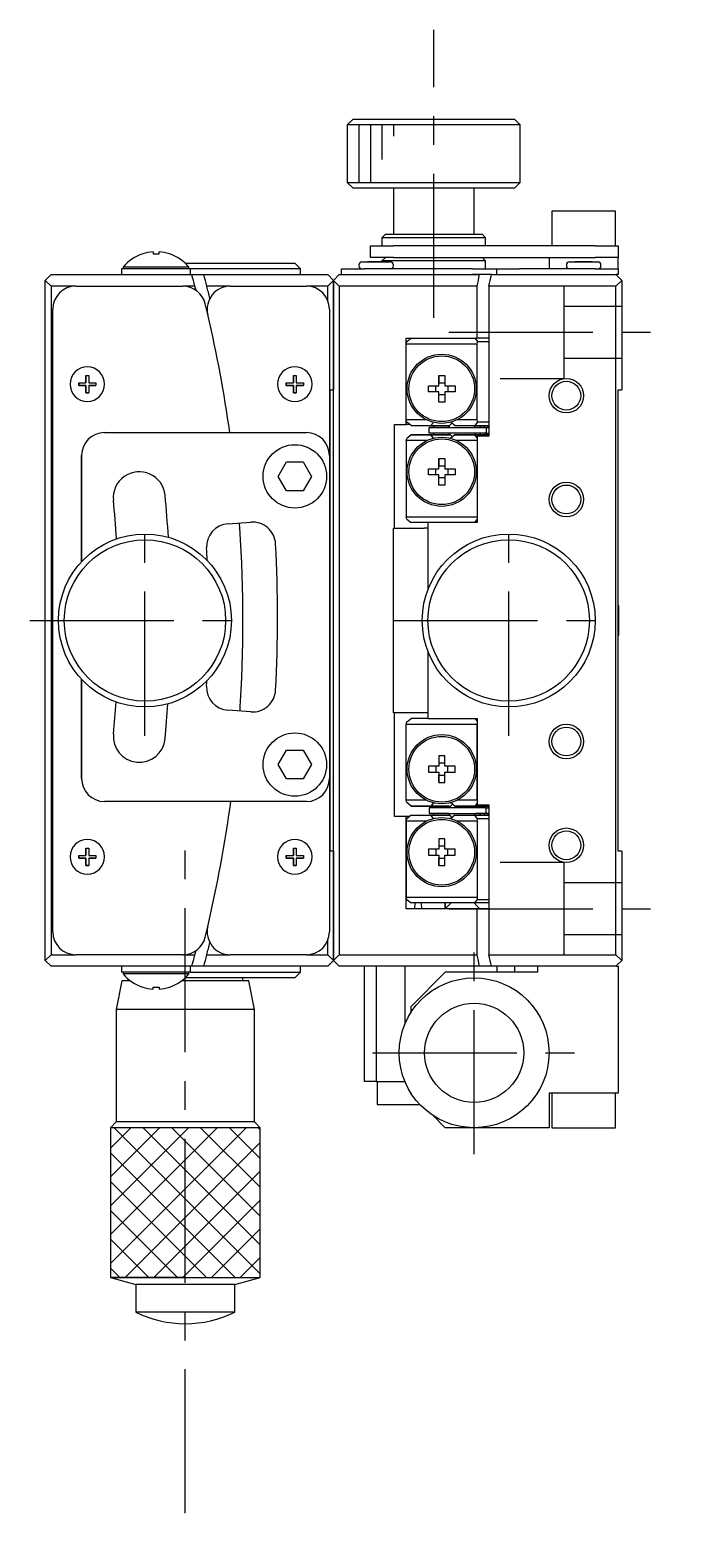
# Model space of a CAD drawing. Extents: x -83 to 398, y -14 to 273.
# Drawn here: x 216.5 to 272.9, y 80.5 to 209.2 of the extents above; entities that cross this region are included whole.
import ezdxf

# ---------------------------------------------------------------- set-up
doc = ezdxf.new("R2010")
doc.units = 0
doc.header["$LTSCALE"] = 10
doc.linetypes.add('CENTER', pattern=[2, 1.25, -0.25, 0.25, -0.25])
doc.linetypes.add('DASHED', pattern=[3.5, 2, -1.5])
doc.layers.get('0').update_dxf_attribs({"linetype": 'CONTINUOUS'})
doc.layers.add('CENTER', color=1, linetype='CENTER')

msp = doc.modelspace()

# ---------------------------------------------------------------- linework, layer by layer
at = {"color": 7, "linetype": 'CONTINUOUS'}
for p, q in [((244.599761, 201.485156), (244.099761, 200.985156)), ((259.099761, 200.985156), (244.099761, 200.985156)), ((244.099761, 200.985156), (244.099761, 195.985156)), ((244.599761, 201.485156), (258.599761, 201.485156)), ((259.099761, 200.985156), (258.599761, 201.485156)), ((259.099761, 195.985156), (259.099761, 200.985156)), ((244.099761, 195.985156), (259.099761, 195.985156)), ((244.099761, 195.985156), (244.599761, 195.485156)), ((258.599761, 195.485156), (259.099761, 195.985156)), ((258.599761, 195.485156), (244.599761, 195.485156)), ((248.099761, 195.485156), (248.099761, 191.485156)), ((255.099761, 191.485156), (255.099761, 195.485156)), ((267.349761, 193.485156), (261.849761, 193.485156)), ((261.849761, 193.485156), (261.849761, 190.485156)), ((267.349761, 190.485156), (267.349761, 193.485156)), ((246.099761, 189.485156), (246.099761, 190.485156)), ((246.099761, 190.485156), (248.099761, 190.485156)), ((247.399761, 191.485156), (247.099761, 191.185156)), ((256.099761, 191.185156), (247.099761, 191.185156)), ((247.099761, 191.185156), (247.099761, 190.485156)), ((247.399761, 191.485156), (255.799761, 191.485156)), ((265.599761, 190.485156), (248.099761, 190.485156)), ((256.099761, 191.185156), (255.799761, 191.485156)), ((256.099761, 190.485156), (256.099761, 191.185156)), ((265.599761, 190.485156), (267.599761, 190.485156)), ((267.599761, 190.485156), (267.599761, 189.485156)), ((226.350606, 189.798895), (226.354653, 189.790598)), ((227.249761, 189.966841), (227.249761, 189.790598)), ((227.249761, 189.790598), (227.769761, 189.790598)), ((227.769761, 189.790598), (227.769761, 189.966841)), ((228.664868, 189.790598), (228.668915, 189.798895)), ((248.099761, 189.485156), (246.099761, 189.485156)), ((247.399761, 189.485156), (247.099761, 189.185156)), ((248.099761, 189.485156), (265.599761, 189.485156)), ((256.099761, 189.185156), (255.799761, 189.485156)), ((261.599761, 189.485156), (261.599761, 188.485156)), ((267.599761, 189.485156), (265.599761, 189.485156)), ((267.599761, 188.485156), (267.599761, 189.485156)), ((217.899761, 187.485156), (218.399761, 187.985156)), ((218.399761, 187.985156), (230.620849, 187.985156)), ((230.509761, 188.485156), (224.509761, 188.485156)), ((224.509761, 188.485156), (224.509761, 187.985156)), ((230.359761, 188.644711), (224.659761, 188.644711)), ((224.659761, 188.644711), (224.659761, 188.485156)), ((230.359761, 188.485156), (224.659761, 188.485156)), ((230.039583, 188.985156), (239.549761, 188.985156)), ((230.359761, 188.485156), (230.359761, 188.644711)), ((240.049761, 188.485156), (230.509758, 188.485156)), ((230.509761, 187.985156), (230.509761, 188.485156)), ((230.620849, 187.985156), (231.655438, 187.985156)), ((231.655438, 187.985156), (242.399761, 187.985156)), ((240.049761, 188.485156), (239.549761, 188.985156)), ((240.049761, 187.985156), (240.049761, 188.485156)), ((242.399761, 187.985156), (242.899761, 187.485156)), ((242.899761, 187.485156), (243.399761, 187.985156)), ((243.399761, 187.985156), (245.599761, 187.985156)), ((243.599761, 187.985156), (243.599761, 188.485156)), ((243.599761, 188.485156), (245.599761, 188.485156)), ((245.099761, 188.835156), (245.099761, 188.735156)), ((245.349761, 189.085156), (247.849761, 189.085156)), ((245.349761, 189.085156), (246.474761, 189.085156)), ((245.799761, 188.485156), (245.599761, 188.485156)), ((245.599761, 187.985156), (254.961918, 187.985156)), ((245.599761, 187.985156), (254.961918, 187.985156)), ((247.399761, 188.485156), (245.799761, 188.485156)), ((245.849761, 189.085156), (246.474761, 189.085156)), ((246.474761, 189.085156), (245.849761, 189.085156)), ((246.474761, 189.085156), (246.599761, 189.085156)), ((246.474761, 189.085156), (246.724761, 189.085156)), ((246.724761, 189.085156), (246.474761, 189.085156)), ((246.599761, 189.085156), (246.724761, 189.085156)), ((246.724761, 189.085156), (247.849761, 189.085156)), ((247.349761, 189.085156), (246.724761, 189.085156)), ((246.724761, 189.085156), (247.349761, 189.085156)), ((256.099761, 189.185156), (247.099761, 189.185156)), ((247.099761, 189.185156), (247.099761, 189.085156)), ((254.961918, 188.485156), (247.399761, 188.485156)), ((248.099761, 188.735156), (248.099761, 188.835156)), ((254.961918, 188.485156), (256.924099, 188.485156)), ((255.59603, 187.985156), (254.961918, 187.985156)), ((254.961918, 187.985156), (255.574304, 187.985156)), ((255.574304, 187.985156), (255.59603, 187.985156)), ((256.59615, 187.985156), (255.59603, 187.985156)), ((256.099761, 188.485156), (256.099761, 189.185156)), ((256.59615, 187.985156), (259.036803, 187.985156)), ((256.924099, 188.485156), (257.036803, 188.485156)), ((257.036803, 188.485156), (259.036803, 188.485156)), ((257.036803, 188.485156), (257.036803, 187.985156)), ((263.799761, 188.485156), (259.036803, 188.485156)), ((259.036803, 187.985156), (265.599761, 187.985156)), ((259.036803, 187.985156), (265.599761, 187.985156)), ((263.099761, 188.835156), (263.099761, 188.735156)), ((263.349761, 189.085156), (265.849761, 189.085156)), ((263.349761, 189.085156), (264.474761, 189.085156)), ((265.399761, 188.485156), (263.799761, 188.485156)), ((263.849761, 189.085156), (264.474761, 189.085156)), ((264.474761, 189.085156), (263.849761, 189.085156)), ((264.474761, 189.085156), (264.599761, 189.085156)), ((264.474761, 189.085156), (264.724761, 189.085156)), ((264.724761, 189.085156), (264.474761, 189.085156)), ((264.599761, 189.085156), (264.724761, 189.085156)), ((264.724761, 189.085156), (265.849761, 189.085156)), ((265.349761, 189.085156), (264.724761, 189.085156)), ((264.724761, 189.085156), (265.349761, 189.085156)), ((265.599761, 188.485156), (265.399761, 188.485156)), ((265.599761, 188.485156), (267.599761, 188.485156)), ((265.599761, 187.985156), (267.399761, 187.985156)), ((266.099761, 188.735156), (266.099761, 188.835156)), ((267.399761, 187.985156), (267.899761, 187.485156)), ((267.599761, 187.985156), (267.399761, 187.985156)), ((267.599761, 188.485156), (267.599761, 187.985156)), ((217.899761, 128.485156), (217.899761, 187.485156)), ((218.399761, 186.985156), (217.899761, 187.485156)), ((218.399761, 186.985156), (218.399761, 128.985156)), ((220.549761, 186.985156), (218.399761, 186.985156)), ((220.549761, 186.985156), (229.835269, 186.985156)), ((230.882602, 186.985156), (229.835269, 186.985156)), ((233.946266, 186.985156), (231.914812, 186.985156)), ((233.946266, 186.985156), (240.549761, 186.985156)), ((242.399761, 186.985156), (240.549761, 186.985156)), ((242.899761, 187.485156), (242.399761, 186.985156)), ((242.399761, 185.74509), (242.399761, 186.985156)), ((242.899761, 187.485156), (242.899761, 177.985156)), ((242.899761, 177.985156), (242.899761, 187.485156)), ((243.399761, 186.985156), (242.899761, 187.485156)), ((243.399761, 186.985156), (243.399761, 128.985156)), ((255.359551, 186.985156), (243.399761, 186.985156)), ((255.359551, 182.485156), (255.359551, 186.985156)), ((256.382984, 186.985156), (256.382984, 173.985156)), ((267.399761, 186.985156), (256.382984, 186.985156)), ((267.899761, 187.485156), (267.399761, 186.985156)), ((267.399761, 128.985156), (267.399761, 186.985156)), ((267.899761, 187.485156), (267.899761, 177.985156)), ((218.549761, 130.985156), (218.549761, 184.985156)), ((242.549761, 184.985156), (242.549761, 172.285156)), ((249.211354, 182.485156), (255.359551, 182.485156)), ((249.211354, 181.985156), (249.211354, 182.485156)), ((249.211354, 181.985156), (255.359551, 181.985156)), ((249.211354, 175.385156), (249.211354, 181.985156)), ((249.211354, 175.385156), (249.211354, 181.985156)), ((249.256956, 182.185156), (249.632228, 182.485156)), ((255.161024, 182.485156), (255.403111, 182.185156)), ((256.382984, 182.485156), (255.359551, 182.485156)), ((255.359551, 175.385156), (255.359551, 181.985156)), ((255.403111, 182.185156), (256.382984, 182.185156)), ((221.424761, 179.235156), (221.674761, 179.235156)), ((221.424761, 178.610156), (221.424761, 179.235156)), ((221.424761, 179.235156), (221.424761, 178.610156)), ((221.674761, 179.235156), (221.674761, 178.610156)), ((239.424761, 179.235156), (239.674761, 179.235156)), ((239.424761, 178.610156), (239.424761, 179.235156)), ((239.424761, 179.235156), (239.424761, 178.610156)), ((239.674761, 179.235156), (239.674761, 178.610156)), ((252.029761, 179.240264), (252.549761, 179.240264)), ((252.029761, 178.345156), (252.029761, 179.240264)), ((252.029761, 179.240264), (252.029761, 178.603557)), ((252.549761, 179.240264), (252.549761, 178.345156)), ((220.799761, 178.610156), (221.424761, 178.610156)), ((220.799761, 178.360156), (220.799761, 178.610156)), ((220.799761, 178.610156), (220.799761, 178.360156)), ((221.424761, 178.360156), (220.799761, 178.360156)), ((220.799761, 178.360156), (221.424761, 178.360156)), ((221.424761, 177.735156), (221.424761, 178.360156)), ((221.424761, 178.360156), (221.424761, 177.735156)), ((221.674761, 177.735156), (221.424761, 177.735156)), ((221.424761, 177.735156), (221.674761, 177.735156)), ((221.674761, 178.610156), (222.299761, 178.610156)), ((222.299761, 178.360156), (221.674761, 178.360156)), ((221.674761, 178.360156), (221.674761, 177.735156)), ((221.674761, 178.360156), (222.299761, 178.360156)), ((222.299761, 178.610156), (222.299761, 178.360156)), ((238.799761, 178.610156), (239.424761, 178.610156)), ((238.799761, 178.360156), (238.799761, 178.610156)), ((238.799761, 178.610156), (238.799761, 178.360156)), ((239.424761, 178.360156), (238.799761, 178.360156)), ((238.799761, 178.360156), (239.424761, 178.360156)), ((239.424761, 177.735156), (239.424761, 178.360156)), ((239.424761, 178.360156), (239.424761, 177.735156)), ((239.674761, 177.735156), (239.424761, 177.735156)), ((239.424761, 177.735156), (239.674761, 177.735156)), ((239.674761, 178.610156), (240.299761, 178.610156)), ((240.299761, 178.360156), (239.674761, 178.360156)), ((239.674761, 178.360156), (239.674761, 177.735156)), ((239.674761, 178.360156), (240.299761, 178.360156)), ((240.299761, 178.610156), (240.299761, 178.360156)), ((242.599761, 177.985156), (242.899761, 177.985156)), ((242.599761, 137.985156), (242.599761, 177.985156)), ((242.899761, 137.985156), (242.899761, 177.985156)), ((251.134653, 178.345156), (252.029761, 178.345156)), ((251.134653, 177.825156), (251.134653, 178.345156)), ((252.029761, 177.825156), (251.134653, 177.825156)), ((251.771359, 177.825156), (251.771359, 178.345156)), ((252.029761, 178.345156), (252.029761, 178.603557)), ((252.029761, 178.603557), (252.549761, 178.603557)), ((252.029761, 176.930048), (252.029761, 177.825156)), ((252.029761, 177.566755), (252.029761, 177.825156)), ((252.549761, 178.345156), (253.444868, 178.345156)), ((252.549761, 177.825156), (252.549761, 176.930048)), ((253.444868, 177.825156), (252.549761, 177.825156)), ((252.808162, 178.345156), (252.808162, 177.825156)), ((253.444868, 178.345156), (253.444868, 177.825156)), ((267.599761, 177.985156), (267.899761, 177.985156)), ((267.599761, 137.985156), (267.599761, 177.985156)), ((252.029761, 176.930048), (252.029761, 177.566755)), ((252.549761, 177.566755), (252.029761, 177.566755)), ((252.549761, 176.930048), (252.029761, 176.930048)), ((249.211354, 174.985156), (249.211354, 175.385156)), ((250.982091, 175.385156), (249.211354, 175.385156)), ((249.632228, 174.885156), (249.256956, 175.185156)), ((251.587484, 175.169551), (251.359356, 174.885156)), ((253.163512, 175.104194), (252.971344, 174.885127)), ((253.436147, 174.885156), (253.06169, 175.186366)), ((255.359551, 175.385156), (253.59743, 175.385156)), ((255.403111, 175.185156), (255.161024, 174.885156)), ((256.382984, 175.185156), (255.403111, 175.185156)), ((223.049761, 174.285156), (240.549761, 174.285156)), ((248.185309, 174.985156), (249.211354, 174.985156)), ((248.185309, 165.985156), (248.185309, 174.985156)), ((249.521343, 174.985156), (249.211354, 174.985156)), ((249.632228, 174.085156), (249.256956, 173.785156)), ((249.632228, 174.885156), (251.359356, 174.885156)), ((249.632228, 174.085156), (251.359356, 174.085156)), ((252.899761, 174.085156), (249.632228, 174.085156)), ((251.201984, 174.735156), (256.131696, 174.735156)), ((251.201984, 174.235156), (251.201984, 174.735156)), ((252.879132, 174.735156), (251.201984, 174.735156)), ((256.131696, 174.235156), (251.201984, 174.235156)), ((251.359356, 174.885156), (253.006367, 174.885156)), ((251.359356, 174.085156), (253.049073, 174.085156)), ((251.587484, 173.800761), (251.359356, 174.085156)), ((251.599761, 174.735156), (251.599761, 174.885156)), ((251.599761, 174.085156), (251.599761, 174.235156)), ((251.599761, 174.085156), (253.049073, 174.085156)), ((252.899761, 174.085156), (251.599761, 174.085156)), ((252.895661, 174.735156), (251.657856, 174.735156)), ((252.860446, 174.735156), (251.657856, 174.735156)), ((252.73733, 174.735156), (252.408602, 174.735156)), ((252.408602, 174.735156), (255.374923, 174.735156)), ((252.860446, 174.735156), (252.73733, 174.735156)), ((252.839423, 174.735156), (252.860446, 174.735156)), ((252.860446, 174.735156), (252.839423, 174.735156)), ((252.971344, 174.885127), (252.860421, 174.735145)), ((252.902619, 174.235156), (253.219257, 173.910852)), ((253.436147, 174.085156), (253.06169, 173.783947)), ((253.436147, 174.885156), (255.161024, 174.885156)), ((255.162689, 174.085156), (253.436147, 174.085156)), ((253.436147, 174.085156), (255.161024, 174.085156)), ((255.209633, 174.735156), (255.063179, 174.885156)), ((255.140908, 174.085185), (255.251831, 174.235167)), ((255.161024, 174.885156), (256.382984, 174.885156)), ((255.359575, 173.839147), (255.161024, 174.085156)), ((255.161024, 174.085156), (256.382984, 174.085156)), ((255.995446, 174.085156), (255.162689, 174.085156)), ((255.70365, 174.735156), (255.209633, 174.735156)), ((255.209633, 174.735156), (255.884054, 174.735156)), ((255.359551, 173.985156), (255.359551, 173.585156)), ((256.382984, 173.985156), (255.359551, 173.985156)), ((255.374923, 174.735156), (255.70365, 174.735156)), ((255.541202, 174.085156), (255.688488, 174.235156)), ((255.719059, 174.735072), (255.603998, 174.885117)), ((255.718899, 174.735156), (256.304945, 174.735156)), ((256.157631, 174.735156), (255.718899, 174.735156)), ((255.884054, 174.735156), (256.157631, 174.735156)), ((256.079696, 174.735156), (255.931671, 174.885156)), ((255.97917, 174.085202), (256.09836, 174.235248)), ((256.382984, 174.085156), (255.995446, 174.085156)), ((256.382984, 174.735156), (256.079696, 174.735156)), ((256.079696, 174.735156), (256.382984, 174.735156)), ((256.131696, 174.735156), (256.131696, 174.235156)), ((256.382984, 174.735156), (256.131696, 174.735156)), ((256.131696, 174.235156), (256.382984, 174.235156)), ((256.234333, 174.085156), (256.382984, 174.235139)), ((256.383176, 174.743339), (256.266202, 174.885079)), ((256.304945, 174.735156), (256.382984, 174.735156)), ((249.211354, 173.585156), (249.211354, 166.985156)), ((250.982091, 173.585156), (249.211354, 173.585156)), ((255.359551, 173.585156), (253.59743, 173.585156)), ((255.359551, 173.585156), (255.359551, 166.985156)), ((255.359551, 173.585156), (255.359551, 166.985156)), ((221.049761, 163.084176), (221.049761, 172.285156)), ((221.049761, 172.285156), (221.049761, 163.084176)), ((238.106385, 170.485156), (238.828073, 171.735156)), ((238.828073, 171.735156), (240.271448, 171.735156)), ((240.271448, 171.735156), (240.993136, 170.485156)), ((242.549761, 172.285156), (242.549761, 144.285156)), ((252.029761, 172.040264), (252.549761, 172.040264)), ((252.029761, 171.145156), (252.029761, 172.040264)), ((252.029761, 172.040264), (252.029761, 171.403557)), ((252.029761, 171.145156), (252.029761, 171.403557)), ((252.029761, 171.403557), (252.549761, 171.403557)), ((252.549761, 172.040264), (252.549761, 171.145156)), ((238.828073, 169.235156), (238.106385, 170.485156)), ((240.993136, 170.485156), (240.271448, 169.235156)), ((251.134653, 171.145156), (252.029761, 171.145156)), ((251.134653, 170.625156), (251.134653, 171.145156)), ((252.029761, 170.625156), (251.134653, 170.625156)), ((251.771359, 170.625156), (251.771359, 171.145156)), ((252.029761, 169.730048), (252.029761, 170.625156)), ((252.029761, 170.366755), (252.029761, 170.625156)), ((252.029761, 169.730048), (252.029761, 170.366755)), ((252.549761, 170.366755), (252.029761, 170.366755)), ((252.549761, 171.145156), (253.444868, 171.145156)), ((252.549761, 170.625156), (252.549761, 169.730048)), ((253.444868, 170.625156), (252.549761, 170.625156)), ((252.808162, 171.145156), (252.808162, 170.625156)), ((253.444868, 171.145156), (253.444868, 170.625156)), ((240.271448, 169.235156), (238.828073, 169.235156)), ((252.549761, 169.730048), (252.029761, 169.730048)), ((233.74999, 166.375704), (235.745409, 166.515238)), ((249.211354, 166.985156), (255.359551, 166.985156)), ((249.256956, 166.785156), (249.632228, 166.485156)), ((251.099761, 166.485156), (249.632228, 166.485156)), ((251.099761, 166.485156), (251.099761, 160.677739)), ((255.359551, 166.485156), (251.099761, 166.485156)), ((255.161024, 166.485156), (255.359575, 166.731166)), ((255.359551, 166.985156), (255.359551, 166.485156)), ((248.099761, 165.985156), (248.185309, 165.985156)), ((248.099761, 149.985156), (248.099761, 165.985156)), ((248.185309, 165.985156), (250.754387, 165.985156)), ((251.099761, 165.985156), (250.754387, 165.985156)), ((267.648424, 159.235156), (267.599761, 159.332482)), ((267.648424, 157.985156), (267.648424, 159.235156)), ((267.648424, 156.735156), (267.648424, 157.985156)), ((267.599761, 156.63783), (267.648424, 156.735156)), ((251.099761, 155.292574), (251.099761, 149.485156)), ((221.049761, 144.285156), (221.049761, 152.886137)), ((221.049761, 152.886137), (221.049761, 144.285156)), ((235.745409, 150.055075), (233.74999, 150.194608)), ((248.185309, 149.985156), (248.099761, 149.985156)), ((248.185309, 140.985156), (248.185309, 149.985156)), ((250.754387, 149.985156), (248.185309, 149.985156)), ((249.256956, 149.185156), (249.632228, 149.485156)), ((251.099761, 149.485156), (249.632228, 149.485156)), ((251.099761, 149.985156), (250.754387, 149.985156)), ((251.099761, 149.485156), (255.359551, 149.485156)), ((255.161024, 149.485156), (255.359575, 149.239147)), ((255.359551, 149.485156), (255.359551, 148.985156)), ((249.211354, 142.385156), (249.211354, 148.985156)), ((249.211354, 148.985156), (255.359551, 148.985156)), ((255.359551, 142.385156), (255.359551, 148.985156)), ((255.359551, 148.985156), (255.359551, 142.385156)), ((238.106385, 145.485156), (238.828073, 146.735156)), ((238.828073, 146.735156), (240.271448, 146.735156)), ((240.271448, 146.735156), (240.993136, 145.485156)), ((238.828073, 144.235156), (238.106385, 145.485156)), ((240.993136, 145.485156), (240.271448, 144.235156)), ((252.549761, 146.240264), (252.029761, 146.240264)), ((252.029761, 146.240264), (252.029761, 145.345156)), ((252.029761, 146.240264), (252.029761, 145.603557)), ((252.029761, 145.603557), (252.029761, 145.345156)), ((252.549761, 145.603557), (252.029761, 145.603557)), ((252.549761, 145.345156), (252.549761, 146.240264)), ((240.271448, 144.235156), (238.828073, 144.235156)), ((242.549761, 144.285156), (242.549761, 130.985156)), ((252.029761, 145.345156), (251.134653, 145.345156)), ((251.134653, 145.345156), (251.134653, 144.825156)), ((251.134653, 144.825156), (252.029761, 144.825156)), ((251.771359, 145.345156), (251.771359, 144.825156)), ((252.029761, 144.825156), (252.029761, 143.930048)), ((252.029761, 144.825156), (252.029761, 144.566755)), ((252.029761, 143.930048), (252.029761, 144.566755)), ((252.029761, 144.566755), (252.549761, 144.566755)), ((253.444868, 145.345156), (252.549761, 145.345156)), ((252.549761, 143.930048), (252.549761, 144.825156)), ((252.549761, 144.825156), (253.444868, 144.825156)), ((252.808162, 144.825156), (252.808162, 145.345156)), ((253.444868, 144.825156), (253.444868, 145.345156)), ((252.029761, 143.930048), (252.549761, 143.930048)), ((240.549761, 142.285156), (223.049761, 142.285156)), ((250.982091, 142.385156), (249.211354, 142.385156)), ((249.632228, 141.885156), (249.256956, 142.185156)), ((249.632228, 141.885156), (251.359356, 141.885156)), ((252.899761, 141.885156), (249.632228, 141.885156)), ((251.201984, 141.735157), (251.201984, 141.235156)), ((256.131696, 141.735156), (251.201984, 141.735157)), ((251.587484, 142.169551), (251.359356, 141.885156)), ((251.359356, 141.885156), (253.049073, 141.885156)), ((251.599761, 141.885156), (253.049073, 141.885156)), ((252.899761, 141.885156), (251.599761, 141.885156)), ((251.599761, 141.735156), (251.599761, 141.885156)), ((253.219257, 142.059461), (252.902619, 141.735157)), ((253.436147, 141.885156), (253.06169, 142.186366)), ((255.16281, 141.885156), (253.436147, 141.885156)), ((253.436147, 141.885156), (255.161024, 141.885156)), ((255.359551, 142.385156), (253.59743, 142.385156)), ((255.251851, 141.735115), (255.140921, 141.885111)), ((255.359575, 142.131166), (255.161024, 141.885156)), ((255.161024, 141.885156), (256.382984, 141.885156)), ((255.995413, 141.885156), (255.16281, 141.885156)), ((255.359551, 142.385156), (255.359551, 141.985156)), ((255.359551, 141.985156), (256.382984, 141.985156)), ((255.688488, 141.735157), (255.541202, 141.885156)), ((256.098337, 141.735096), (255.979198, 141.885077)), ((256.382984, 141.885156), (255.995413, 141.885156)), ((256.131696, 141.235156), (256.131696, 141.735156)), ((256.131696, 141.735156), (256.382984, 141.735156)), ((256.382984, 141.735173), (256.234333, 141.885156)), ((256.382984, 141.985156), (256.382984, 128.985156)), ((249.211354, 140.985156), (248.185309, 140.985156)), ((249.211354, 140.585156), (249.211354, 140.985156)), ((249.521343, 140.985156), (249.211354, 140.985156)), ((249.211354, 140.585156), (249.211354, 133.985156)), ((249.211354, 133.985156), (249.211354, 140.585156)), ((250.982091, 140.585156), (249.211354, 140.585156)), ((249.632228, 141.085156), (249.256956, 140.785156)), ((249.632228, 141.085156), (251.359356, 141.085156)), ((251.201984, 141.235156), (256.131696, 141.235156)), ((252.87921, 141.235156), (251.201984, 141.235156)), ((251.587484, 140.800761), (251.359356, 141.085156)), ((251.359356, 141.085156), (253.006387, 141.085156)), ((251.599761, 141.085156), (251.599761, 141.235156)), ((252.895702, 141.235156), (251.657856, 141.235156)), ((252.860497, 141.235156), (251.657856, 141.235156)), ((252.408602, 141.235156), (255.374923, 141.235156)), ((252.73733, 141.235156), (252.408602, 141.235156)), ((252.860497, 141.235156), (252.73733, 141.235156)), ((252.839423, 141.235156), (252.860497, 141.235156)), ((252.860497, 141.235156), (252.839423, 141.235156)), ((252.8604, 141.235198), (253.163544, 140.866084)), ((253.436147, 141.085156), (253.06169, 140.783947)), ((253.436147, 141.085156), (255.161024, 141.085156)), ((255.359551, 140.585156), (253.59743, 140.585156)), ((255.063179, 141.085156), (255.209633, 141.235156)), ((255.403111, 140.785156), (255.161024, 141.085156)), ((255.161024, 141.085156), (256.382984, 141.085156)), ((255.70365, 141.235156), (255.209633, 141.235156)), ((255.209633, 141.235156), (255.884054, 141.235156)), ((255.359551, 140.585156), (255.359551, 133.985156)), ((255.374923, 141.235156), (255.70365, 141.235156)), ((256.382984, 140.785156), (255.403111, 140.785156)), ((255.604027, 141.085229), (255.719048, 141.235224)), ((255.718923, 141.235156), (256.304945, 141.235156)), ((256.157631, 141.235156), (255.718923, 141.235156)), ((255.884054, 141.235156), (256.157631, 141.235156)), ((255.931671, 141.085156), (256.079696, 141.235156)), ((256.382984, 141.235156), (256.079696, 141.235156)), ((256.079696, 141.235156), (256.382984, 141.235156)), ((256.382984, 141.235156), (256.131696, 141.235156)), ((256.266202, 141.085234), (256.383059, 141.226821)), ((256.304945, 141.235156), (256.382984, 141.235156)), ((252.549761, 139.040264), (252.029761, 139.040264)), ((252.029761, 139.040264), (252.029761, 138.145156)), ((252.029761, 139.040264), (252.029761, 138.403557)), ((252.549761, 138.145156), (252.549761, 139.040264)), ((221.424761, 138.235156), (221.674761, 138.235156)), ((221.424761, 137.610156), (221.424761, 138.235156)), ((221.424761, 138.235156), (221.424761, 137.610156)), ((221.674761, 138.235156), (221.674761, 137.610156)), ((239.424761, 138.235156), (239.674761, 138.235156)), ((239.424761, 137.610156), (239.424761, 138.235156)), ((239.424761, 138.235156), (239.424761, 137.610156)), ((239.674761, 138.235156), (239.674761, 137.610156)), ((242.899761, 137.985156), (242.599761, 137.985156)), ((242.899761, 137.985156), (242.899761, 128.485156)), ((242.899761, 128.485156), (242.899761, 137.985156)), ((252.029761, 138.145156), (251.134653, 138.145156)), ((251.134653, 138.145156), (251.134653, 137.625156)), ((251.771359, 138.145156), (251.771359, 137.625156)), ((252.029761, 138.403557), (252.029761, 138.145156)), ((252.549761, 138.403557), (252.029761, 138.403557)), ((253.444868, 138.145156), (252.549761, 138.145156)), ((252.808162, 137.625156), (252.808162, 138.145156)), ((253.444868, 137.625156), (253.444868, 138.145156)), ((267.899761, 137.985156), (267.599761, 137.985156)), ((267.899761, 137.985156), (267.899761, 128.485156)), ((220.799761, 137.610156), (221.424761, 137.610156)), ((220.799761, 137.360156), (220.799761, 137.610156)), ((220.799761, 137.610156), (220.799761, 137.360156)), ((221.424761, 137.360156), (220.799761, 137.360156)), ((220.799761, 137.360156), (221.424761, 137.360156)), ((221.424761, 136.735156), (221.424761, 137.360156)), ((221.424761, 137.360156), (221.424761, 136.735156)), ((221.674761, 136.735156), (221.424761, 136.735156)), ((221.424761, 136.735156), (221.674761, 136.735156)), ((221.674761, 137.610156), (222.299761, 137.610156)), ((222.299761, 137.360156), (221.674761, 137.360156)), ((221.674761, 137.360156), (221.674761, 136.735156)), ((221.674761, 137.360156), (222.299761, 137.360156)), ((222.299761, 137.610156), (222.299761, 137.360156)), ((238.799761, 137.610156), (239.424761, 137.610156)), ((238.799761, 137.360156), (238.799761, 137.610156)), ((238.799761, 137.610156), (238.799761, 137.360156)), ((239.424761, 137.360156), (238.799761, 137.360156)), ((238.799761, 137.360156), (239.424761, 137.360156)), ((239.424761, 136.735156), (239.424761, 137.360156)), ((239.424761, 137.360156), (239.424761, 136.735156)), ((239.674761, 136.735156), (239.424761, 136.735156)), ((239.424761, 136.735156), (239.674761, 136.735156)), ((239.674761, 137.610156), (240.299761, 137.610156)), ((240.299761, 137.360156), (239.674761, 137.360156)), ((239.674761, 137.360156), (239.674761, 136.735156)), ((239.674761, 137.360156), (240.299761, 137.360156)), ((240.299761, 137.610156), (240.299761, 137.360156)), ((251.134653, 137.625156), (252.029761, 137.625156)), ((252.029761, 137.625156), (252.029761, 136.730048)), ((252.029761, 137.625156), (252.029761, 137.366755)), ((252.029761, 136.730048), (252.029761, 137.366755)), ((252.029761, 137.366755), (252.549761, 137.366755)), ((252.029761, 136.730048), (252.549761, 136.730048)), ((252.549761, 137.625156), (253.444868, 137.625156)), ((252.549761, 136.730048), (252.549761, 137.625156)), ((249.211354, 133.985156), (255.359551, 133.985156)), ((249.211354, 132.985156), (249.211354, 133.985156)), ((255.359551, 132.985156), (249.211354, 132.985156)), ((249.256956, 133.785156), (249.632228, 133.485156)), ((255.161024, 133.485156), (249.632228, 133.485156)), ((249.948753, 133.485167), (249.933093, 132.985156)), ((250.557405, 132.985156), (250.543699, 133.485259)), ((252.593309, 133.485156), (252.593309, 132.985156)), ((252.849761, 133.235156), (252.599761, 132.985156)), ((253.099761, 133.485156), (252.849761, 133.235156)), ((255.349761, 133.235156), (255.099761, 133.485156)), ((255.161024, 133.485156), (255.403111, 133.785156)), ((256.382984, 133.485156), (255.161024, 133.485156)), ((255.599761, 132.985156), (255.349761, 133.235156)), ((255.359551, 128.985156), (255.359551, 132.985156)), ((256.382984, 132.985156), (255.359551, 132.985156)), ((255.403111, 133.785156), (256.382984, 133.785156)), ((242.399761, 128.985156), (242.399761, 130.225222)), ((217.899761, 128.485156), (218.399761, 128.985156)), ((218.399761, 128.985156), (220.549761, 128.985156)), ((229.835269, 128.985156), (220.549761, 128.985156)), ((229.835269, 128.985156), (230.882602, 128.985156)), ((231.914812, 128.985156), (233.946266, 128.985156)), ((240.549761, 128.985156), (233.946266, 128.985156)), ((240.549761, 128.985156), (242.399761, 128.985156)), ((242.399761, 128.985156), (242.899761, 128.485156)), ((242.899761, 128.485156), (243.399761, 128.985156)), ((243.399761, 128.985156), (255.359551, 128.985156)), ((256.382984, 128.985156), (267.399761, 128.985156)), ((267.399761, 128.985156), (267.899761, 128.485156)), ((218.399761, 127.985156), (217.899761, 128.485156)), ((230.620849, 127.985156), (218.399761, 127.985156)), ((224.509761, 127.985156), (224.509761, 127.485156)), ((230.509761, 127.485156), (224.509761, 127.485156)), ((230.359761, 127.485156), (224.659761, 127.485156)), ((224.659761, 127.485156), (224.659761, 127.325601)), ((230.359761, 127.325601), (230.359761, 127.485156)), ((230.509758, 127.485156), (240.049761, 127.485156)), ((230.509761, 127.485156), (230.509761, 127.985156)), ((231.655438, 127.985156), (230.620849, 127.985156)), ((242.399761, 127.985156), (231.655438, 127.985156)), ((239.549761, 126.985156), (240.049761, 127.485156)), ((240.049761, 127.485156), (240.049761, 127.985156)), ((242.899761, 128.485156), (242.399761, 127.985156)), ((243.399761, 127.985156), (242.899761, 128.485156)), ((255.574304, 127.985156), (243.399761, 127.985156)), ((245.599761, 117.985156), (245.599761, 127.985156)), ((246.599761, 127.985156), (246.599761, 117.985156)), ((249.107483, 123.003607), (249.107483, 127.985156)), ((252.599761, 127.485156), (249.599761, 124.485156)), ((260.599761, 127.485156), (252.599761, 127.485156)), ((256.59615, 127.985156), (255.574304, 127.985156)), ((267.399761, 127.985156), (256.59615, 127.985156)), ((257.099761, 127.485156), (257.099761, 127.985156)), ((258.599761, 127.985156), (258.599761, 127.485156)), ((260.599761, 127.985156), (260.599761, 127.485156)), ((267.899761, 128.485156), (267.399761, 127.985156)), ((267.399761, 127.985156), (267.599761, 127.985156)), ((267.599761, 127.985156), (267.599761, 116.985156)), ((224.549764, 126.735156), (224.049765, 124.235157)), ((225.276489, 126.735156), (224.549764, 126.735156)), ((230.359761, 127.325601), (224.659761, 127.325601)), ((225.049761, 126.921391), (225.049761, 126.735156)), ((226.350606, 126.171417), (226.354653, 126.179714)), ((227.249761, 126.179714), (227.769761, 126.179714)), ((227.249761, 126.003472), (227.249761, 126.179714)), ((227.769761, 126.179714), (227.769761, 126.003472)), ((228.664868, 126.179714), (228.668915, 126.171417)), ((230.049399, 126.735156), (229.743032, 126.735156)), ((239.549761, 126.985156), (230.039583, 126.985156)), ((235.549758, 126.735156), (230.049399, 126.735156)), ((235.049761, 126.735156), (235.049761, 126.985156)), ((236.049757, 124.235157), (235.549758, 126.735156)), ((230.049366, 124.235157), (224.049765, 124.235157)), ((224.049765, 124.235157), (224.049765, 114.485152)), ((236.049757, 124.235157), (230.049366, 124.235157)), ((236.049757, 114.485152), (236.049757, 124.235157)), ((249.599761, 124.485156), (249.599761, 123.949256)), ((246.599761, 117.985156), (245.599761, 117.985156)), ((246.599761, 117.985156), (249.099762, 117.985156)), ((246.699761, 117.985156), (246.699761, 115.985156)), ((246.699761, 115.985156), (250.409346, 115.985156)), ((249.599761, 117.021056), (249.599761, 116.985156)), ((249.599761, 116.985156), (249.66435, 116.920567)), ((267.599761, 116.985156), (261.599761, 116.985156)), ((261.599761, 116.985156), (261.599761, 113.985156)), ((261.849761, 116.985156), (261.849761, 113.985156)), ((267.349761, 113.985156), (267.349761, 116.985156)), ((251.535171, 115.049745), (252.599761, 113.985156)), ((224.049765, 114.485152), (223.549762, 113.98515)), ((230.049334, 113.98515), (223.549762, 113.98515)), ((236.54976, 113.98515), (223.549762, 113.98515)), ((223.549762, 113.98515), (223.549762, 100.985149)), ((230.049366, 114.485152), (224.049765, 114.485152)), ((236.049757, 114.485152), (230.049366, 114.485152)), ((236.54976, 113.98515), (236.049757, 114.485152)), ((236.54976, 100.985149), (236.54976, 113.98515)), ((255.099761, 113.985156), (252.599761, 113.985156)), ((261.599761, 113.985156), (255.099761, 113.985156)), ((261.849761, 113.985156), (267.349761, 113.985156)), ((230.049334, 100.985149), (223.549762, 100.985149)), ((223.549762, 100.985149), (225.749761, 100.395661)), ((223.549762, 100.985149), (236.54976, 100.985149)), ((230.049478, 100.395661), (225.749761, 100.395661)), ((225.749761, 100.395661), (225.749761, 97.98515)), ((234.349761, 100.395661), (230.049478, 100.395661)), ((234.349761, 100.395661), (236.54976, 100.985149)), ((234.349761, 97.98515), (234.349761, 100.395661)), ((230.049478, 97.98515), (225.749761, 97.98515)), ((234.349761, 97.98515), (230.049478, 97.98515))]:
    msp.add_line(p, q, dxfattribs=at)
at = {"color": 3, "linetype": 'CONTINUOUS'}
for p, q in [((245.099761, 200.985156), (245.099761, 195.985156)), ((246.099761, 200.985156), (246.099761, 195.985156)), ((247.099761, 200.985156), (247.099761, 197.985156)), ((248.099761, 200.985156), (248.099761, 199.985156)), ((252.588525, 132.985156), (252.588525, 133.485156)), ((223.549762, 112.21437), (225.320542, 113.98515)), ((223.549762, 109.71437), (227.820542, 113.98515)), ((223.549762, 107.21437), (230.320542, 113.98515)), ((223.549762, 104.71437), (232.820542, 113.98515)), ((223.549762, 102.21437), (235.320542, 113.98515)), ((223.879937, 113.98515), (236.54976, 101.315327)), ((226.379937, 113.98515), (236.54976, 103.815327)), ((228.879937, 113.98515), (236.54976, 106.315327)), ((231.379937, 113.98515), (236.54976, 108.815327)), ((233.879937, 113.98515), (236.54976, 111.315327)), ((236.379937, 113.98515), (236.54976, 113.815327)), ((224.820541, 100.985149), (236.54976, 112.714368)), ((223.549762, 111.815325), (234.379938, 100.985149)), ((227.320541, 100.985149), (236.54976, 110.214368)), ((223.549762, 109.315325), (231.879938, 100.985149)), ((229.820541, 100.985149), (236.54976, 107.714368)), ((223.549762, 106.815325), (229.379938, 100.985149)), ((223.549762, 104.315325), (226.879938, 100.985149)), ((232.320541, 100.985149), (236.54976, 105.214368)), ((223.549762, 101.815325), (224.379938, 100.985149)), ((234.820541, 100.985149), (236.54976, 102.714368))]:
    msp.add_line(p, q, dxfattribs=at)
at = {"color": 3, "linetype": 'DASHED'}
for p, q in [((262.899761, 178.985156), (262.899761, 186.985156)), ((267.899761, 185.235156), (262.899761, 185.235156)), ((262.899761, 180.735156), (267.899761, 180.735156)), ((257.373762, 178.985156), (262.899761, 178.985156)), ((262.899761, 136.985156), (257.373743, 136.985156)), ((262.899761, 128.985156), (262.899761, 136.985156)), ((267.899761, 135.235156), (262.899761, 135.235156)), ((262.899761, 130.735156), (267.899761, 130.735156))]:
    msp.add_line(p, q, dxfattribs=at)
at = {"color": 7, "linetype": 'CONTINUOUS'}
for centre, radius in [((252.289761, 178.085156), 3), ((252.289761, 178.085156), 2.85), ((263.099761, 177.485156), 1.25), ((252.289761, 170.885156), 3), ((239.549761, 170.485156), 2.75), ((252.289761, 170.885156), 2.85), ((263.099761, 168.485156), 1.25), ((226.549761, 157.985156), 7.5), ((226.549761, 157.985156), 7), ((258.099761, 157.985156), 7.5), ((258.099761, 157.985156), 7), ((239.549761, 145.485156), 2.75), ((252.289761, 145.085156), 3), ((263.099761, 147.485156), 1.25), ((252.289761, 145.085156), 2.85), ((252.289761, 137.885156), 3), ((252.289761, 137.885156), 2.85), ((263.099761, 138.485156), 1.25), ((255.099761, 120.485156), 6.499999), ((255.099761, 120.485156), 4.3)]:
    msp.add_circle(centre, radius, dxfattribs=at)
at = {"color": 3, "linetype": 'CONTINUOUS'}
for centre in [(263.099761, 177.485156), (263.099761, 168.485156), (263.099761, 147.485156), (263.099761, 138.485156)]:
    msp.add_circle(centre, 1.5, dxfattribs=at)
at = {"color": 7, "linetype": 'CONTINUOUS'}
for centre, radius, start, end in [((227.509761, 186.285156), 3.7, 108.25731, 140.378165), ((227.509761, 186.285156), 3.690854, 94.039513, 108.238005), ((227.509761, 186.285156), 3.690854, 71.761995, 85.960487), ((227.509761, 186.285156), 3.7, 39.621835, 71.74269), ((118.049761, 157.985156), 116.5, 14.414029, 14.922409), ((118.049761, 157.985156), 117.5, 14.288736, 14.792497), ((245.349761, 188.835156), 0.25, 90, 180), ((245.349761, 188.735156), 0.25, 180, 270), ((247.849761, 188.835156), 0.25, 0, 90), ((247.849761, 188.735156), 0.25, 270, 0), ((118.099761, 216.985156), 140.5, 347.671103, 348.088201), ((118.099761, 216.985156), 141.5, 347.759588, 348.173604), ((263.349761, 188.835156), 0.25, 90, 180), ((263.349761, 188.735156), 0.25, 180, 270), ((265.849761, 188.835156), 0.25, 0, 90), ((265.849761, 188.735156), 0.25, 270, 0), ((220.549761, 184.985156), 2, 90, 180), ((229.835269, 184.985156), 2, 13.578809, 90), ((118.049761, 157.985156), 116.5, 14.233644, 14.414029), ((118.049761, 157.985156), 117.5, 13.755077, 14.288736), ((233.946266, 184.985156), 2, 90, 193.114086), ((240.549761, 184.985156), 2, 0, 90), ((118.049761, 157.985156), 117, 13.114086, 13.578809), ((118.049761, 157.985156), 117, 8.008282, 13.114086), ((118.049761, 157.985156), 117, 8.008282, 13.114086), ((118.099761, 211.985156), 134.5, 347.111861, 347.199246), ((118.099761, 211.985156), 140.5, 347.671103, 347.754575), ((221.549761, 178.485156), 1.5, 90, 0), ((221.549761, 178.485156), 1.5, 0, 90), ((239.549761, 178.485156), 1.5, 90, 0), ((239.549761, 178.485156), 1.5, 0, 90), ((118.099761, 145.385156), 134.5, 12.800754, 12.888139), ((118.099761, 145.385156), 140.5, 12.245425, 12.328897), ((223.049761, 172.285156), 2, 90, 180), ((240.549761, 172.285156), 2, 0, 90), ((118.099761, 203.585156), 134.5, 347.111861, 347.199246), ((226.05255, 168.636497), 2.25, 5.5, 185.5), ((118.549761, 158.285156), 110.25, 3.598253, 5.5), ((118.549761, 158.285156), 105.75, 3.677254, 5.5), ((233.889503, 164.380576), 2, 94, 183.012093), ((118.049761, 157.985156), 117, 4, 4.146555), ((118.049761, 157.985156), 117, 4, 4.146555), ((118.049761, 157.985156), 117, 3.5, 4), ((118.049761, 157.985156), 117, 3.5, 4), ((235.884922, 164.52011), 2, 3.028839, 94), ((118.099761, 136.985156), 134.5, 12.800754, 12.888139), ((118.049761, 157.985156), 117, 3, 3.5), ((118.049761, 157.985156), 117, 3, 3.5), ((118.049761, 158.285156), 114, 2.468925, 3.012093), ((118.049761, 157.985156), 117, 2.5, 3), ((118.049761, 157.985156), 117, 2.5, 3), ((118.049761, 158.285156), 120, 356.971161, 3.028839), ((118.049761, 157.985156), 117, 2, 2.5), ((118.049761, 157.985156), 117, 2, 2.5), ((118.049761, 157.985156), 117, 1.5, 2), ((118.049761, 157.985156), 117, 1.5, 2), ((118.049761, 157.985156), 117, 1, 1.5), ((118.049761, 157.985156), 117, 1, 1.5), ((118.049761, 157.985156), 117, 0.5, 1), ((118.049761, 157.985156), 117, 0.5, 1), ((118.049761, 157.985156), 117, 0, 0.5), ((118.049761, 157.985156), 117, 0, 0.5), ((118.049761, 157.985156), 117, 359.5, 0), ((118.049761, 157.985156), 117, 359.5, 0), ((118.049761, 157.985156), 117, 358.5, 359), ((118.049761, 157.985156), 117, 358.5, 359), ((118.049761, 157.985156), 117, 359, 359.5), ((118.049761, 157.985156), 117, 359, 359.5), ((118.049761, 157.985156), 117, 358, 358.5), ((118.049761, 157.985156), 117, 358, 358.5), ((118.049761, 157.985156), 117, 357.5, 358), ((118.049761, 157.985156), 117, 357.5, 358), ((233.889503, 152.189736), 2, 176.987907, 266), ((118.049761, 158.285156), 114, 356.987907, 357.214233), ((118.049761, 157.985156), 117, 357, 357.5), ((118.049761, 157.985156), 117, 357, 357.5), ((235.884922, 152.050203), 2, 266, 356.971161), ((118.549761, 158.285156), 105.75, 354.5, 356.004437), ((118.549761, 158.285156), 110.25, 354.5, 356.083437), ((118.049761, 157.985156), 117, 356.146555, 356.5), ((118.049761, 157.985156), 117, 356.146555, 356.5), ((118.049761, 157.985156), 117, 356.5, 357), ((118.049761, 157.985156), 117, 356.5, 357), ((226.05255, 147.933815), 2.25, 174.5, 354.5), ((118.099761, 178.985156), 134.5, 347.111861, 347.199246), ((223.049761, 144.285156), 2, 180, 270), ((240.549761, 144.285156), 2, 270, 0), ((118.049761, 157.985156), 117, 346.885914, 352.28833), ((118.049761, 157.985156), 117, 346.885914, 352.28833), ((118.099761, 112.385156), 134.5, 12.800754, 12.888139), ((118.099761, 170.585156), 134.5, 347.111861, 347.199246), ((118.099761, 170.585156), 140.5, 347.671103, 347.754575), ((221.549761, 137.485156), 1.5, 90, 0), ((221.549761, 137.485156), 1.5, 0, 90), ((239.549761, 137.485156), 1.5, 90, 0), ((239.549761, 137.485156), 1.5, 0, 90), ((118.099761, 103.985156), 134.5, 12.800754, 12.888139), ((118.099761, 103.985156), 140.5, 12.245425, 12.328897), ((118.049761, 157.985156), 117, 346.421191, 346.885914), ((233.946266, 130.985156), 2, 166.885914, 270), ((220.549761, 130.985156), 2, 180, 270), ((229.835269, 130.985156), 2, 270, 346.421191), ((118.049761, 157.985156), 117.5, 345.711264, 346.244923), ((240.549761, 130.985156), 2, 270, 0), ((118.049761, 157.985156), 116.5, 345.077591, 345.585971), ((118.049761, 157.985156), 116.5, 345.585971, 345.766356), ((118.049761, 157.985156), 117.5, 345.207503, 345.711264), ((118.099761, 98.985156), 140.5, 11.911799, 12.328897), ((118.099761, 98.985156), 141.5, 11.826396, 12.240412), ((227.509761, 129.685156), 3.7, 219.621835, 251.74269), ((227.509761, 129.685156), 3.690854, 251.761995, 265.960487), ((227.509761, 129.685156), 3.690854, 274.039513, 288.238005), ((227.509761, 129.685156), 3.7, 288.25731, 320.378165), ((230.049763, 106.730151), 9.745001, 243.816202, 296.183785)]:
    msp.add_arc(centre, radius, start, end, dxfattribs=at)
at = {"layer": 'CENTER', "color": 1, "linetype": 'CENTER'}
for p, q in [((251.599761, 184.235153), (251.599761, 209.235153)), ((252.899761, 182.985156), (272.899761, 182.985156)), ((226.549761, 147.985156), (226.549761, 167.985156)), ((258.099761, 147.985156), (258.099761, 167.985156)), ((216.549761, 157.985156), (236.549761, 157.985156)), ((248.099761, 157.985156), (268.099761, 157.985156)), ((230.049761, 80.534991), (230.049761, 139.235153)), ((252.899761, 132.985156), (272.899761, 132.985156)), ((255.099761, 111.685157), (255.099761, 129.285155)), ((246.299762, 120.485156), (263.899759, 120.485156))]:
    msp.add_line(p, q, dxfattribs=at)

doc.saveas('drawing.dxf')
